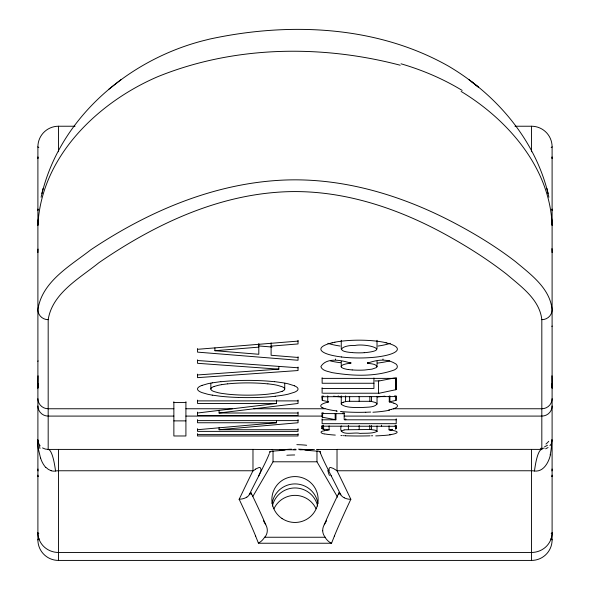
<?xml version="1.0" encoding="UTF-8"?>
<svg xmlns="http://www.w3.org/2000/svg" width="590" height="590" viewBox="0 0 590 590"><rect width="100%" height="100%" fill="white"/><g stroke="black" fill="none" stroke-linecap="round" stroke-linejoin="round"><path stroke-width="0.89" d="M210.844 389.031L210.844 383.294M284.734 389.024L284.734 383.286M322.059 413.841L322.111 412.617M376.914 431.511C371.7 433.849 365.527 432.994 359.93 433.407C354.531 431.644 337.539 437.315 341.256 425.862M341.256 403.877L341.256 395.883M342.738 402.424A17.582 3.673 0 0 0 341.492 404.482C346.625 408.221 355.549 407.336 362.135 407.543C366.685 406.982 374.407 407.756 377.04 404.002L377.04 396.303M352.223 369.923L352.304 369.93A20.982 4.668 0 0 0 364.539 370.033L372.025 369.141L376.354 367.607L377.032 366.759L377.04 361.161M396.266 383.972L396.274 378.596M37.9 388.006L38.055 375.8M322.059 414.114L322.074 416.879M344.191 412.838L344.177 419.335M396.259 398.663L396.274 395.942M396.259 427.603L396.288 425.346M396.259 427.713L396.244 428.576M37.9 388.095L38.07 383.471M396.259 399.216L396.244 400.013M552.1 439.867L552.004 441.187M48.306 449.433A58.403 1.18 0 0 1 58.469 449.41L252.977 449.396L252.977 470.761L58.469 470.761A9.108 4.432 0 0 0 55.534 471.004A51.419 9.145 89.8 0 0 48.181 449.418L48.181 319.677C52.34 293.001 79.724 278.259 98.936 262.683C151.564 226.471 211.655 197.37 276.098 192.347C337.893 187.281 398.766 207.746 451.829 238.021C470.938 248.84 489.449 260.78 506.766 274.298C521.095 286.593 539.658 299.455 541.819 319.677L541.819 449.418A51.419 9.145 -89.8 0 0 534.466 471.004A9.108 4.425 0 0 0 531.531 470.761L337.023 470.761L333.365 468.453L330.614 467.472A2.139 1.055 23.9 0 0 329.891 467.523L329.043 468.578L329.183 470.555M377.04 404.002L375.668 402.557L371.449 401.436A2.404 0.502 0 0 0 369.864 401.311L351.419 401.311A77.777 16.291 0 0 1 349.634 401.296A5.111 1.069 0 0 0 345.497 401.628L343.719 402.144M322.059 428.672L322.066 425.353M338.94 494.531L339.051 492.665L340.843 494.877A10.473 7.463 -0.1 0 0 344.228 497.768M341.256 431.209L344.044 429.977M351.95 352.569L351.846 352.562A12.626 2.891 0 0 1 351.382 352.525C333.977 351.131 343.188 344.995 354.686 345.46A17.611 4.042 0 0 1 355.055 345.445C366.25 343.21 391.804 350.209 364.369 352.709M377.04 366.692C375.955 363.728 370.904 363.905 368.094 363.3A1.726 0.391 0 0 0 367.718 363.241L367.622 362.54M322.029 428.554L322.066 426.364M41.108 197.244C58.794 117.587 130.08 57.901 207.621 39.611L209.502 39.117C288.672 21.933 376.523 25.459 448.334 66.05C495.799 93.943 534.96 139.336 548.073 193.535M41.927 193.535L43.077 188.446M550.404 454.927C548.707 462.376 543.456 472.155 534.466 471.004M269.623 452.788L270.08 451.394L285.058 450.155M269.306 453.636L269.099 454.167A58.41 3.813 -60.2 0 1 264.733 463.814L258.722 475.983M255.588 535.993L258.457 543.243L331.543 543.243L334.412 535.993M376.973 431.43L377.047 425.906M551.112 444.012L549.991 445.738M326.572 520.756L324.175 524.871A11.741 11.645 -0.6 0 0 323.091 527.578L323.018 527.844A11.321 11.225 0.6 0 0 322.715 530.646L322.723 530.808M252.896 496.374L273.03 461.793L273.03 451.003M249.282 494.693L250.949 492.665L251.06 494.531M322.081 396.716L394.717 396.591A4.005 0.76 0 0 1 394.99 396.598L395.049 396.598A2.242 0.428 0 0 0 395.602 396.598L396.207 396.657M108.685 89.348L121.031 79.621M548.073 447.53L545.625 448.798M246.893 497.127L247.697 496.522A10.332 7.36 0.1 0 0 249.142 494.87A219.657 14.337 -60.2 0 1 258.656 476.115C259.334 473.682 262.557 469.677 260.102 467.531A2.301 1.114 -23.6 0 0 258.944 467.546L255.5 469.087M282.138 391.295L277.477 392.689A31.919 6.778 0 0 1 273.9 393.375L267.934 394.172A45.887 9.72 0 0 1 227.637 394.172L221.656 393.382A31.904 6.785 0 0 1 218.079 392.697L214.192 391.605A23.748 5.067 -0.1 0 1 214.141 386.435M396.097 400.374L389.901 401.716L389.901 395.956M202.105 385.388L207.378 383.832A43.985 9.418 -0.1 0 1 212.267 382.851M396.023 428.856L395.507 428.952M214.207 386.443L218.094 385.344A31.971 6.844 -0.1 0 1 221.663 384.643M343.601 402.181L343.247 402.299A12.11 2.53 0 0 0 342.901 402.439M391.266 409.372L390.477 409.578A27.619 6.224 0.6 0 1 390.086 409.674L388.692 409.984M345.556 401.672L345.629 395.897M324.36 430.715C318.563 431.511 321.285 433.591 324.463 433.982M350.888 362.503L350.888 363.197C342.451 360.387 326.477 356.839 320.849 366.663C322.332 370.963 328.202 371.302 331.853 372.578C352.319 375.97 374.436 377.054 394.245 369.982A40.334 9.034 0.2 0 0 395.853 368.986C398.427 367.607 397.35 364.303 394.968 363.425C386.487 358.322 376.442 359.863 367.504 363.219L367.504 362.526M396.274 377.674L396.281 389.415A2.205 0.472 0 0 1 395.698 389.739L379.916 393.088M394.614 377.932L379.872 380.823M395.765 400.463L395.765 396.399M344.191 429.955L344.671 429.874A17.575 2.36 -0.3 0 1 345.342 429.778L370.55 429.505L375.247 430.191L377.047 431.194M212.26 382.844L220.822 381.649M329.102 425.832L329.102 429.852L328.468 429.955M324.389 430.715A34.235 4.351 -0.7 0 1 327.096 430.184L327.819 430.051M221.67 384.643L227.644 383.832M350.74 363.219L350.792 363.211A3.791 0.856 0 0 1 350.047 363.307L350.04 362.607M392.623 429.373L390.064 429.734M395.713 428.923L395.684 425.906M276.504 400.131L276.504 403.472L197.539 413.007M298.038 400.072L298.038 403.472L219.074 413.007L219.074 410.205M384.916 396.17L377.327 396.923M389.584 434.631C394.186 434.447 402.712 431.91 391.937 430.309L391.937 429.306M275.213 396.251L281.408 395.448A44.169 9.374 0.1 0 0 288.215 394.172L294.506 392.225A34.449 7.346 0.2 0 0 297.817 389.857A33.955 7.242 0.2 0 0 294.469 385.816M389.282 401.805L389.23 396.045M389.053 425.81L389.053 429.83L389.695 429.778M276.504 420.744L276.504 422.757L197.539 429.712M197.539 349.302L298.038 341.101M214.907 347.879L214.907 350.711L258.811 347.134M271.105 346.131L298.038 343.941L298.038 340.356M219.074 427.698L219.074 429.712L298.038 422.757L298.038 419.623M279.454 449.868L291.519 449.152M278.849 366.375L278.849 369.163L197.539 374.952M364.104 352.724L363.632 352.754M370.682 412.063L365.771 412.263M363.13 352.776L362.319 352.805A20.967 4.794 0 0 1 352.717 352.643L352.437 352.614M371.449 435.796L372.666 435.759M370.159 435.833L368.013 435.885A45.364 4.986 0 0 1 345.128 435.774M308.946 449.565L314.433 449.506M344.169 413.693L322.111 413.553M396.259 426.282L323.121 426.179A4.108 0.634 0 0 0 322.501 426.187L322.14 426.223A3.297 0.509 -0.2 0 0 322.081 426.268M514.967 126.231L531.531 126.231A20.569 20.561 0 0 1 552.1 146.792L552.1 539.931A20.569 20.495 0 0 1 531.531 560.426L58.469 560.426A20.569 20.495 0 0 1 37.9 539.931L37.9 146.792A20.569 20.561 0 0 1 58.469 126.231L75.033 126.231M322.133 378.382L396.274 378.382M375.011 380.934L378.537 380.934A2.013 0.391 0 0 0 379.613 380.867M373.927 383.257L322.133 383.257L322.133 377.674M322.118 388.449L373.927 388.449L373.927 378.02M322.995 393.22L378.537 393.22A2.028 0.428 0 0 0 379.554 393.154M197.539 400.89L298.038 400.89M173.866 402.564L185.916 402.564M276.504 403.472L197.539 403.472L197.539 400.072M173.866 408.759L48.181 408.759A10.296 10.052 0.1 0 1 37.9 398.715M185.916 408.759L232.312 408.759M253.847 408.759L324.972 408.759L322.214 407.572M393.316 408.759L541.819 408.759A10.296 10.045 -1 0 0 552.085 398.715M219.074 413.007L298.038 413.007M173.866 416.09L48.181 416.09A10.281 10.089 0 0 1 37.9 406.009M185.916 416.09L322.059 416.09M344.177 416.09L541.819 416.09A10.281 10.089 0 0 0 552.1 406.009M322.111 419.807L335.983 419.807L335.983 413.863M344.309 419.785L344.752 419.807A9.056 1.637 0 0 0 345.165 419.807L345.401 419.807A13.659 2.471 0 0 1 345.762 419.807L396.207 419.807M197.539 420.618L298.038 420.618M173.866 420.884L185.916 420.884M276.504 422.757L197.539 422.757L197.539 419.623M219.074 429.712L298.038 429.712M197.539 434.609L298.038 434.609M48.181 449.418L45.201 449.049L42.524 447.913M252.977 449.396L294.86 449.794M541.937 449.403A58.403 1.21 0 0 0 531.531 449.381L337.023 449.396L337.023 470.761A230.277 14.485 61.4 0 1 350.821 499.295A11.417 8.127 0 0 1 346.64 498.734L346.094 498.557A10.937 7.795 -0.1 0 1 344.87 498.085L344.25 497.805M295 449.794L296.092 449.794A20.569 1.328 -89.9 0 1 295.73 449.108M273.03 461.793L316.97 461.793L337.561 497.164M298.481 449.152L310.546 449.868M344.663 435.73L345.209 435.745M343.056 435.663L343.594 435.686M341.979 435.619L340.917 435.568M298.038 367.784L197.539 360.512M278.849 369.163L197.539 363.3L197.539 359.819M319.92 451.394L304.942 450.155M352.164 369.923L352.105 369.915A18.725 4.174 0 0 1 348.366 369.51M272.012 347.038L258.553 345.932M214.907 350.711L258.811 354.28L258.811 343.542M298.038 357.459L271.105 355.276L271.105 342.923M341.603 411.643L340.445 411.532M267.949 383.832L272.514 384.415A32.111 6.866 0.1 0 1 277.477 385.336L282.145 386.738A23.622 5.037 0.1 0 1 282.19 391.303M274.756 381.649L283.318 382.844A43.911 9.411 0.1 0 1 288.208 383.832L294.506 385.808M337.259 411.2L336.248 411.082M333.557 396.2L338.579 396.716A48.277 8.452 0 0 0 341.19 396.908M324.994 429.277L329.102 429.852M389.053 429.83L390.536 430.066M212.26 395.138L220.365 396.251A57.016 12.007 0 0 0 238.139 397.446M335.673 419.741L335.304 419.66A9.027 1.667 -0.2 0 1 335.157 419.63L322.28 417.204M322.229 400.374L327.929 401.628A6.387 1.335 0 0 1 328.512 401.753L328.66 401.938A6.409 1.342 0 0 1 327.988 402.129L327.819 401.34M322.619 417.292L322.649 413.413M400.212 65.225C321.167 44.449 234.274 45.681 157.972 76.597C97.933 102.269 41.108 156.704 37.9 225.358A61.707 50.755 0 0 1 38.586 217.799M389.23 401.812L393.567 403.066M51.116 470.695L48.358 469.389L45.828 467.295M393.685 403.103L394.651 403.472M461.115 91.435C508.13 119.932 550.042 168.098 552.1 225.358A61.707 50.755 0 0 0 551.414 217.799M468.976 79.643L478.394 87.106L471.749 81.818M40.009 445.73L38.461 443.009L37.9 439.867M263.428 520.756L265.721 524.687A11.704 11.608 -1.2 0 1 267.152 528.714L267.189 528.965A11.21 11.114 0.3 0 1 267.285 530.351L267.277 530.808A10.391 10.303 -0.4 0 1 265.294 536.59L264.748 537.247L325.252 537.247A10.583 10.487 3.2 0 1 322.701 530.808M331.278 475.983L325.245 463.784A58.41 3.813 60.2 0 1 320.901 454.234L320.54 453.231M331.123 475.643L331.344 476.123A219.657 14.337 60.2 0 1 340.843 494.885M320.481 453.076L319.979 451.579M40.562 458.12L38.66 450.266M546.923 188.446L548.892 197.244M551.945 248.641L552.1 252.594M551.96 383.861L552.1 388.095M551.945 375.793L552.1 388.006M322.088 400.027L322.074 398.198M322.066 397.535L322.052 396.008M322.066 397.586L322.066 397.985M396.281 389.415L396.266 384.392M531.531 126.231L531.531 151.763M531.531 449.396L531.531 560.5M396.207 418.819L396.207 423.679L322.111 423.679L322.111 418.819M395.669 377.725L395.669 389.732M395.602 395.801L395.602 396.591M395.189 425.169L395.189 426.179M394.717 395.801L394.717 396.591M382.984 358.993L382.984 359.686M381.568 425.169L381.568 426.179M378.537 380.934L378.537 393.22M377.017 340.305L377.017 348.963M371.449 396.51L371.449 401.436M371.435 425.545L371.435 429.572M369.864 396.392L369.864 401.311M369.775 425.464L369.775 429.483M368.094 362.607L368.094 363.3M359.17 396.392L359.17 401.311M359.17 425.464L359.17 429.483M349.634 396.377L349.634 401.296M348.388 425.464L348.388 429.483M345.762 418.819L345.762 419.807M343.078 412.594L343.078 413.538M341.256 340.327L341.256 349.096M341.263 361.309L341.263 366.847M338.21 395.801L338.21 396.591M335.459 358.978L335.459 359.671M335.164 413.701L335.164 419.63M327.745 395.838L327.745 401.591M327.052 429.173L327.052 430.176M323.593 426.069L323.593 429.085L323.187 429.033A4.285 0.612 -0.1 0 1 322.052 428.672M323.283 425.169L323.283 426.179M323.003 395.801L323.003 396.591M323.084 412.617L323.084 413.553M322.568 396.414L322.568 400.485M322.118 387.704L322.118 393.22M316.97 451.003L316.97 461.793M298.038 356.766L298.038 360.261L197.539 352.127L197.539 348.587M298.038 367.046L298.038 370.535L197.539 377.659L197.539 374.112M298.038 412.071L298.038 415.493L197.539 415.493L197.539 412.071M298.038 428.709L298.038 431.378L197.539 431.378L197.539 428.709M298.038 433.643L298.038 435.981L197.539 435.981L197.539 433.643M185.916 401.731L185.916 435.981L173.866 435.981L173.866 401.731M58.469 126.231L58.469 151.763M58.469 449.396L58.469 560.5M37.959 156.925A20.569 19.352 0 0 0 37.9 158.371A20.569 2.685 0 0 1 38.129 157.972M37.9 539.931A20.569 2.685 0 0 1 39.324 538.95M38.129 221.28A20.569 2.685 0 0 0 37.9 221.678A20.569 18.556 0 0 0 37.959 223.064M37.959 475.12A20.569 20.222 0 0 0 37.9 476.624A20.569 2.685 0 0 1 38.129 476.226M37.9 361.331A20.569 2.685 0 0 1 38.129 360.933M552.041 223.064A20.569 18.556 0 0 0 552.1 221.678A20.569 2.685 0 0 0 551.871 221.28M552.041 475.12A20.569 20.222 0 0 1 552.1 476.624A20.569 2.685 0 0 0 551.871 476.226M551.871 157.972A20.569 2.685 0 0 1 552.1 158.371A20.569 19.352 0 0 0 552.041 156.925M550.677 538.95A20.569 2.685 0 0 1 552.1 539.931M272.388 506.05A23.135 22.944 0 0 1 317.612 506.05M273.952 508.779A23.135 22.944 0 0 1 316.048 508.779M294.27 449.108A20.569 1.328 89.9 0 1 293.909 449.794M270.604 451.616A17.39 1.136 -60.2 0 1 270.036 451.461M286.836 455.251A76.221 39.515 2.5 0 1 294.683 454.964M296.851 444.661A76.221 49.715 -4.6 0 1 306.653 445.258M299.794 449.816A47.089 0.62 -0.3 0 1 312.103 449.617M319.964 451.461A17.39 1.136 60.2 0 1 319.397 451.616M253.206 470.835A19.411 8.378 -24.2 0 1 255.669 469.19M239.179 499.295A230.277 14.485 -61.4 0 1 252.985 470.754M316.417 449.58A51.64 0.915 0 0 1 337.001 449.492M329.434 475.496A62.71 33.173 19 0 1 327.819 470.319M317.516 449.374A17.589 1.121 59.8 0 1 318.04 449.971M324.249 524.746A197.856 12.914 -60.2 0 1 338.962 492.827M548.744 441.283A143.894 33.07 -4.6 0 1 545.964 444.064M547.461 445.244A75.815 18.991 6.5 0 1 544.57 446.741M544.297 448.105A21.351 6.431 18.5 0 1 540.315 448.356M551.665 439.926A61.685 60.667 87.6 0 1 550.16 454.868M55.534 471.012A10.178 9.779 73.4 0 1 51.116 470.709M38.483 450.295A67.135 66.677 -82.5 0 1 37.753 439.919M45.681 467.42A25.363 24.839 -89.8 0 1 40.614 458.106M39.98 448.511A73.248 19.905 -12.7 0 1 39.722 445.789M37.9 222.895A20.569 12.611 0 0 1 37.959 221.951M38.815 147.581A20.569 2.685 0 0 1 37.9 146.792M264.681 537.151A15.443 8.924 -71.1 0 1 258.501 543.006M331.506 543.243A15.443 9.167 72.4 0 1 325.127 537.424M334.375 536.052A210.962 13.268 -61.4 0 1 350.844 499.243M239.156 499.243A210.962 13.268 61.4 0 1 255.625 536.052M246.819 497.112A11.225 7.928 0 0 1 239.238 499.199M38.815 533.515A20.569 2.685 0 0 1 37.9 532.718A20.569 19.743 0 0 0 58.469 552.461L531.531 552.461A20.569 19.743 0 0 0 552.1 532.718A20.569 2.685 0 0 1 551.185 533.515M38.129 470.879A20.569 2.685 0 0 1 37.9 470.481A20.569 19.286 0 0 1 37.959 469.035M37.959 210.564A20.569 20.48 0 0 1 37.9 209.037A20.569 2.685 0 0 0 38.129 209.435M552.041 221.951A20.569 12.611 0 0 1 552.1 222.895M552.1 146.792A20.569 2.685 0 0 1 551.185 147.581M551.871 209.435A20.569 2.685 0 0 0 552.1 209.037A20.569 20.48 0 0 1 552.041 210.564M552.041 469.035A20.569 19.286 0 0 1 552.1 470.481A20.569 2.685 0 0 1 551.871 470.879M552.1 326.034A20.569 2.685 0 0 1 551.871 326.432M541.819 319.677A10.281 9.942 0 0 0 552.1 309.735C550.116 288.37 530.83 274.49 515.586 261.695C497.643 247.844 478.313 235.853 458.364 225.115C402.594 194.995 339.221 175.768 275.309 180.577C208.786 185.415 145.715 213.027 90.764 249.821C70.335 265.773 41.802 281.614 37.9 309.735A10.281 9.942 0 0 0 48.181 319.677M272.093 503.639A23.135 22.944 0 0 1 317.907 503.639M272.086 449.735A17.567 1.143 -60 0 1 272.41 449.374M272.226 449.801A17.877 1.136 -59.8 0 1 272.278 449.735M251.038 492.827A197.856 12.914 60.2 0 1 265.751 524.746M37.9 252.594A61.707 55.969 -0.4 0 1 38.026 249.083M401.008 63.794A252.675 194.833 -7.7 0 1 462.154 90.425M390.322 343.299A38.505 9.639 0 0 1 378.072 346.042M340.083 346.028A38.505 9.639 0 0 1 327.87 343.277M334.862 342.2A38.003 8.762 0 0 1 383.441 342.193A38.556 8.843 0 0 1 386.251 342.82M386.125 342.849A39.006 8.938 0 0 1 376.848 356.994A37.679 8.592 0 0 1 374.311 357.267A38.114 8.688 0 0 1 344.044 357.275A37.635 8.577 0 0 1 341.404 356.987M341.463 356.965A39.036 8.909 0 0 1 332.185 342.842M332.052 342.812A38.527 8.828 0 0 1 334.906 342.215M389.732 360.8A38.35 8.533 0.4 0 1 377.541 363.071M340.74 362.739A38.188 8.171 0 0 1 330.518 360.962M348.225 369.554A16.328 3.673 0 0 1 349.981 363.27M275.294 396.281A57.06 12.051 0 0 1 257.469 397.49M256.93 397.476A65.918 13.872 0 0 1 238.648 397.476M212.267 395.138A43.992 9.329 -0.1 0 1 207.392 394.164L202.105 392.638A34.294 7.301 -0.1 0 1 202.009 385.381M221.029 381.737A60.615 13.076 0 0 1 274.593 381.723M227.747 383.876A45.895 9.86 0 0 1 267.823 383.884M321.978 407.565A25.894 5.399 0 0 1 327.944 402.196M389.909 401.716A2.943 0.62 0 0 1 389.319 401.797M394.74 403.464A25.916 5.406 0.1 0 1 393.427 408.774M393.36 408.767A28.63 6.505 0.7 0 1 391.303 409.379M389.548 410.183A38.313 8.614 0.5 0 1 372.924 412.226M365.748 412.233A45.614 9.529 0 0 1 342.097 411.665M336.654 410.913A33.025 7.228 -0.2 0 1 325.341 408.723M323.187 429.137A56.854 7.22 0.8 0 1 324.589 429.321M390.16 430.103A29.08 3.71 0.7 0 1 391.583 430.339M390.757 434.771A36.787 4.514 0.4 0 1 375.742 435.899M335.304 435.096A30.968 3.658 -0.2 0 1 324.839 433.952M282.027 518.514A23.135 22.944 0 0 0 318.076 501.153A23.135 22.944 0 0 0 284.889 478.881A23.135 22.944 0 0 0 282.027 518.514"/></g></svg>
